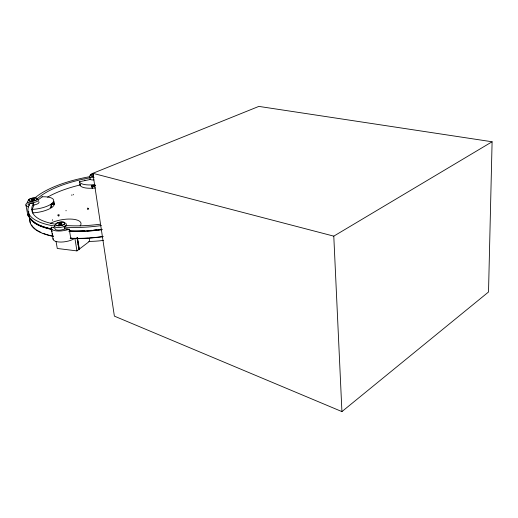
<?xml version="1.0" encoding="UTF-8"?>
<svg xmlns="http://www.w3.org/2000/svg" width="518" height="518" viewBox="0 0 518 518"><rect width="100%" height="100%" fill="white"/><g stroke="black" fill="none" stroke-linecap="round" stroke-linejoin="round"><path stroke-width="0.78" d="M492.1 141.77L488.519 291.997L341.925 411.596L114.381 316.129L92.877 173.303L258.858 106.404L492.1 141.77L333.786 236.143L92.877 173.303M66.026 210.826L66.058 210.334M52.868 236.305L53.101 235.832M65.203 228.691A6.074 2.24 -9.6 0 1 64.821 228.878L64.413 229.066A6.074 2.24 -9.6 0 1 57.504 230.115A6.074 2.24 -9.6 0 1 55.063 228.03L51.295 227.214L51.178 227.57A12.102 4.448 -9.5 0 0 56.391 230.918A12.102 4.448 -9.5 0 0 68.415 229.487L69.341 229.157M84.907 179.96L84.732 180.549M66.44 225.505L66.395 225.602A6.08 2.227 -9.6 0 1 64.517 227.039L64.685 228.943L69.257 229.189L69.561 231.028L69.956 230.873L69.619 231.397L70.772 238.371L71.724 237.989M52.473 220.441L52.48 219.658M89.646 176.735L89.614 176.787A5.284 1.709 -8.2 0 0 89.951 177.778L90.294 179.468L79.513 181.714L80.031 185.004M53.464 201.288L53.807 201.411A16.906 5.743 -9.7 0 1 51.34 204.681L51.586 207.589L51.243 207.601L51.042 205.652M50.939 205.05L51.768 203.956M32.226 200.22C36.053 198.893 30.018 199.773 33.424 199.877M39.122 199.177L42.243 196.795M78.522 247.695L78.768 249.216L79.319 249.093L89.659 241.213L89.167 238.047M56.061 241.42L57.271 248.472L76.942 250.9L79.099 249.255L77.253 237.846M57.627 225.66A4.571 1.671 -9.6 0 1 58.133 222.721A4.571 1.671 -9.6 0 1 64.763 223.213A4.571 1.671 -9.6 0 1 58.307 225.712L58.12 225.887A5.012 1.832 -9.6 0 0 65.197 223.148A5.012 1.832 -9.6 0 0 57.932 222.604A5.012 1.832 -9.6 0 0 57.368 225.829L57.763 225.57M53.425 202.273A16.887 5.782 -9.8 0 1 54.248 203.645L54.273 204.144A16.887 5.782 -9.8 0 1 51.813 207.44L50.991 207.99A16.887 5.782 -9.8 0 1 33.981 212.788L32.556 212.872M66.654 229.008L67.113 228.742M32.388 199.262C31.507 200.563 35.47 198.621 32.388 199.262A1.412 0.473 -9.8 0 0 31.948 200.11A1.412 0.473 -9.8 0 0 34.233 199.572A1.412 0.473 -9.8 0 0 32.77 199.165M28.373 200.013L28.781 200.019L28.373 200.013A4.649 1.554 -9.8 0 0 34.279 200.867A4.649 1.554 -9.8 0 0 36.202 197.973A4.649 1.554 -9.8 0 0 28.568 199.715L28.956 199.754M95.267 185.813L91.919 186.325L92.295 188.202L91.867 185.425L93.363 185.198M95.28 185.243L92.275 185.709L92.625 188.034L92.269 188.086M31.928 209.395L33.359 209.317A16.913 5.73 -9.7 0 0 52.933 202.428A16.913 5.73 -9.7 0 0 43.324 196.769L41.977 196.801M95.435 187.924A15.877 5.251 -8.3 0 1 92.664 188.183L91.31 188.248A15.877 5.251 -8.3 0 1 80.135 185.347L79.986 184.447M51.658 204.118L54.267 204.008L53.801 201.275M51.554 204.26L54.273 204.144M50.77 204.843L51.114 204.83M50.188 207.511L51.806 207.446M91.919 186.325L92.8 186.312A10.58 3.497 -8.3 0 0 94.613 186.195M30.038 203.496L30.174 203.509A5.64 1.897 -9.8 0 0 33.417 203.321L33.948 205.005L32.245 209.382L32.867 212.853M78.768 249.216L79.099 249.255M73.122 194.269L73.459 194.833M71.911 195.48L71.724 194.846M88.669 208.702C86.512 206.222 87.477 211.687 88.649 208.624M79.487 181.617L79.617 182.058A15.896 5.199 -8.3 0 0 94.936 184.596M92.275 186.273L92.657 188.183M91.867 185.425L92.262 185.522A15.896 5.212 -8.3 0 0 95.04 185.263M25.9 204.85L27.771 215.093M28.671 214.057L29.876 220.674A71.581 25.732 -8.5 0 0 53.114 236.376M29.066 216.259L30.277 222.908M51.295 227.214L51.502 228.432M51.806 230.173L52.072 231.708M52.337 233.242L52.603 234.777M51.191 228.354L53.082 239.29M51.01 206.222L51.243 207.601M53.581 201.975L53.827 204.163L53.419 201.767M77.467 237.684L79.319 249.093M77.137 237.645L77.383 239.167M77.629 240.689L78.982 249.048M76.923 237.807L77.169 239.329M77.415 240.851L77.661 242.372M77.907 243.887L78.153 245.409M76.942 250.9L74.877 238.228A12.043 4.565 -9.6 0 1 61.072 242.061A12.043 4.565 -9.6 0 1 53.069 238.481M333.786 236.143L341.925 411.596M93.505 174.967A1.321 0.427 -8.2 0 1 93.499 174.385M93.531 175.155A1.321 0.427 -8.2 0 1 93.525 174.572M93.648 176.068A3.969 1.282 -8.2 0 1 90.566 175.317A3.969 1.282 -8.2 0 1 92.975 173.698M93.564 176.204A4.358 1.405 -8.2 0 1 90.19 175.382A4.358 1.405 -8.2 0 1 92.832 173.601M93.978 179.94A5.277 1.722 -8.3 0 1 90.397 179.532L90.197 179.422A5.277 1.722 -8.3 0 1 90.035 179.299M94.088 177.596A5.284 1.709 -8.2 0 1 89.769 175.809M47.565 197.138A67.955 24.048 -8.4 0 1 80.562 184.855M28.95 199.702A4.241 1.418 -9.8 0 1 35.91 198.116A4.241 1.418 -9.8 0 1 34.162 200.751A4.241 1.418 -9.8 0 1 28.768 199.974M29.455 216.815A11.221 3.924 -9.9 0 1 27.875 214.387M28.762 206.883A11.273 3.82 -9.7 0 1 27.7 202.337M38.636 201.625A5.633 1.904 -9.8 0 1 34.214 204.96L33.728 205.044A5.633 1.904 -9.8 0 1 33.236 205.122M29.714 205.141A5.633 1.904 -9.8 0 1 28.212 203.36M38.008 199.113A5.64 1.891 -9.8 0 1 33.528 202.59A5.64 1.891 -9.8 0 1 27.778 200.965M59.544 224.54A0.913 0.33 -9.6 0 1 60.878 224.216M59.628 223.53A1.522 0.557 -9.6 0 1 61.759 223.737A1.522 0.557 -9.6 0 1 59.609 224.553A1.522 0.557 -9.6 0 1 59.298 223.653M53.594 227.564A8.1 2.985 -9.6 0 1 53.911 227.279M66.039 223.549A6.08 2.227 -9.6 0 1 60.794 227.376A6.08 2.227 -9.6 0 1 54.623 225.459M50.35 223.368A18.156 6.676 -9.5 0 1 72.416 219.172A18.156 6.676 -9.5 0 1 80.148 225.906M101.379 225.57A71.918 25.071 -8.4 0 1 63.928 227.098M54.817 226.081A71.918 25.071 -8.4 0 1 30.05 203.393M35.535 197.416A71.918 25.071 -8.4 0 1 89.769 176.69M101.936 229.28A71.808 25.291 -8.4 0 1 68.959 231.034M51.858 229.105A71.808 25.291 -8.4 0 1 28.762 211.454M99.87 224.236A68.111 23.737 -8.4 0 1 66.22 225.518M55.258 224.203A68.111 23.737 -8.4 0 1 33.676 203.147M37.367 198.776A68.111 23.737 -8.4 0 1 90.54 177.719M100.447 229.325A71.426 25.155 -8.4 0 1 98.232 229.61M96.756 229.785A71.426 25.155 -8.4 0 1 93.81 230.096M91.602 230.303A71.426 25.155 -8.4 0 1 87.218 230.633M84.324 230.801A71.426 25.155 -8.4 0 1 69.878 230.899M50.537 228.626A71.426 25.155 -8.4 0 1 43.344 226.644M42.573 226.372A71.426 25.155 -8.4 0 1 39.679 225.207M39.005 224.896A71.426 25.155 -8.4 0 1 36.525 223.595M35.153 222.734A71.426 25.155 -8.4 0 1 31.022 218.959M101.981 229.493A71.413 25.175 -8.4 0 1 98.291 229.979M96.814 230.154A71.413 25.175 -8.4 0 1 93.862 230.465M92.392 230.607A71.413 25.175 -8.4 0 1 87.277 231.002M84.382 231.17A71.413 25.175 -8.4 0 1 69.936 231.268M51.392 229.157A71.413 25.175 -8.4 0 1 48.31 228.451M47.572 228.263A71.413 25.175 -8.4 0 1 30.724 218.803M29.254 215.462A71.413 25.175 -8.4 0 1 29.053 213.999M103.037 236.506A71.206 25.596 -8.5 0 1 95.675 237.399M94.943 237.477A71.206 25.596 -8.5 0 1 89.828 237.911M88.377 238.008A71.206 25.596 -8.5 0 1 70.344 238.209M53.386 236.227A71.206 25.596 -8.5 0 1 43.091 233.288M40.954 232.381A71.206 25.596 -8.5 0 1 36.435 229.862M35.192 228.95A71.206 25.596 -8.5 0 1 33.126 227.02M32.699 226.521A71.206 25.596 -8.5 0 1 31.611 224.974M101.994 229.649A71.795 25.311 -8.4 0 1 69.017 231.404M51.923 229.474A71.795 25.311 -8.4 0 1 28.71 212.561M103.043 236.661A71.581 25.732 -8.5 0 1 70.17 238.377M103.386 240.404A44.859 16.738 -8.5 0 1 88.753 241.401M57.899 215.074C58.799 218.318 60.341 213.027 57.899 215.074M32.207 199.935A1.412 0.473 -9.8 0 0 34.272 199.197A1.412 0.473 -9.8 0 0 32.155 199.119A1.412 0.473 -9.8 0 0 32.207 199.935M59.46 224.333A1.522 0.557 -9.5 0 0 61.726 223.517A1.522 0.557 -9.5 0 0 59.473 223.355A1.522 0.557 -9.5 0 0 59.46 224.333M59.764 224.093A0.913 0.33 -9.5 0 0 61.124 223.608A0.913 0.33 -9.5 0 0 59.771 223.511A0.913 0.33 -9.5 0 0 59.764 224.093M59.803 224.307A0.913 0.33 -9.6 0 0 61.156 223.821A0.913 0.33 -9.6 0 0 59.81 223.724A0.913 0.33 -9.6 0 0 59.803 224.307"/></g></svg>
